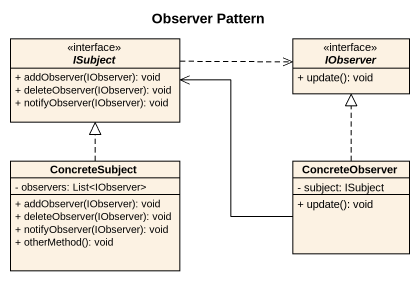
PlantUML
@startuml
title Observer Pattern
hide circle
hide empty members
skinparam classAttributeIconSize 0
interface ISubject {
  + addObserver(IObserver): void
  + deleteObserver(IObserver): void
  + notifyObserver(IObserver): void
}
interface IObserver {
  + update(): void
}
class ConcreteSubject {
  - observers: List<IObserver>
  + addObserver(IObserver): void
  + deleteObserver(IObserver): void
  + notifyObserver(IObserver): void
  + otherMethod(): void
}
class ConcreteObserver {
  - subject: ISubject
  + update(): void
}
ISubject .right.> IObserver
ConcreteSubject .up.|> ISubject
ConcreteObserver -left-> ISubject
ConcreteObserver .up.|> IObserver
@enduml
